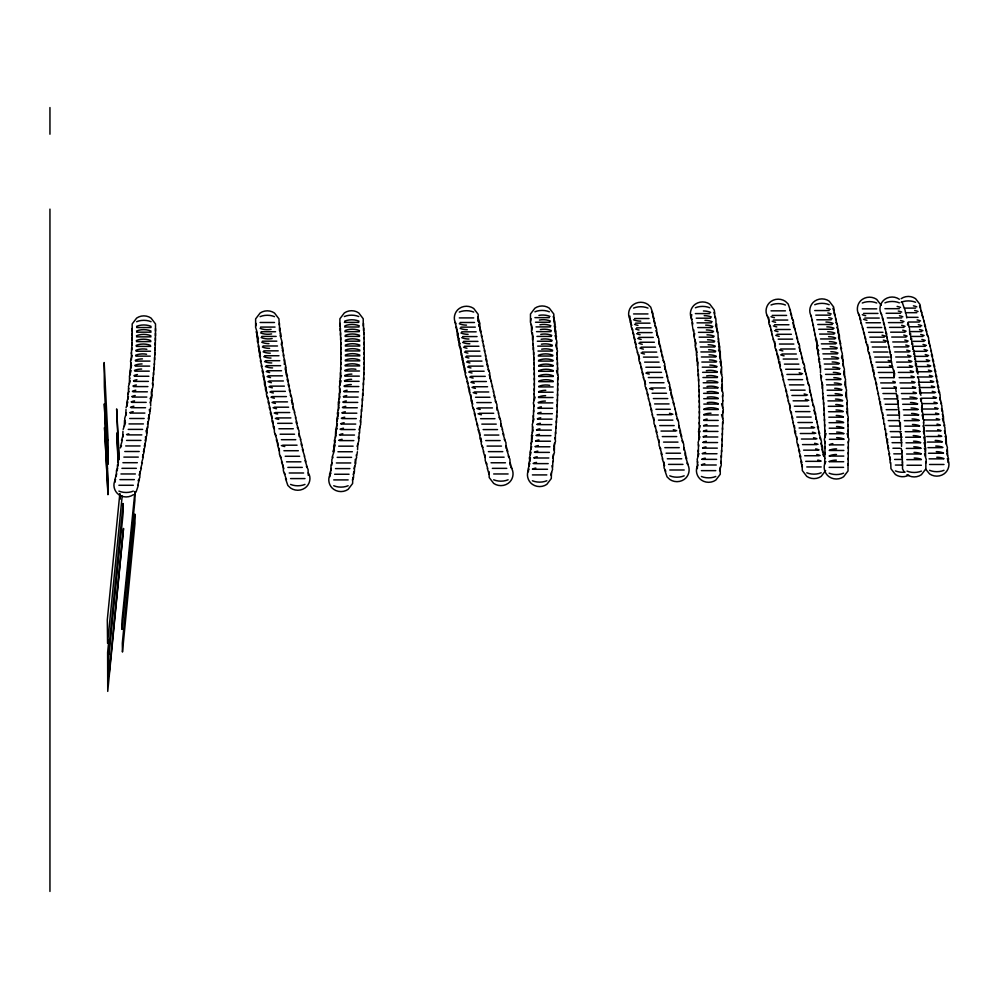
<?xml version="1.0" encoding="UTF-8"?>
<svg xmlns="http://www.w3.org/2000/svg" width="999" height="999" viewBox="0 0 999 999"><rect width="100%" height="100%" fill="white"/><g stroke="black" fill="none" stroke-linecap="round" stroke-linejoin="round"><path stroke-width="1.5" d="M119.78 494.13L107.305 619.83L107.567 643.344L122.178 496.016M132.168 328.559L132.168 335.764M132.105 333.241L132.105 340.459M131.993 337.987L131.993 345.192M131.843 342.782L131.843 350M131.643 347.64L131.443 353.646M131.393 352.547L131.393 359.752M130.782 362.5L130.582 368.506M129.533 377.797L129.333 383.803M128.509 388.199L128.309 394.218M126.074 407.717L127.835 401.935M125.999 409.478L125.799 415.497M124.525 420.329L124.326 426.336M123.152 429.395L125.487 422.54M117.482 464.722L117.283 470.729M120.629 445.954L122.39 440.172M121.491 440.409L123.252 434.627M122.939 431.281L122.74 437.287M155.507 331.144L155.507 323.926L151.061 318.094A12.263 11.663 0 0 0 136.638 318.094L132.18 323.926L132.18 331.144M155.494 335.764L155.494 328.559M155.432 340.459L155.432 333.241M155.332 345.192L155.332 337.987M155.17 350L155.17 342.782M154.97 354.845L154.97 347.64M154.733 359.752L154.733 352.547M154.445 364.71L154.445 357.492M154.108 369.717L154.308 363.698M153.746 374.762L153.746 367.557M153.322 379.857L153.322 372.652M152.872 385.002L152.872 377.797M150.662 405.981L150.662 398.776M150.012 411.326L150.612 407.717M138.374 485.277L136.026 492.132M147.078 433.004L147.278 426.985M139.41 479.62L137.65 485.389M141.421 468.331L139.073 475.187M142.395 462.699L140.622 468.481M256.144 323.464L255.544 327.073L257.305 332.842L256.693 336.413L258.454 342.195M257.73 338.761L257.33 341.171L259.091 346.94M259.141 348.426L258.741 350.836L260.502 356.606M259.902 353.334L259.503 355.744L261.263 361.513M264.298 378.559L264.498 384.578L266.246 387.824M265.284 383.741L265.484 389.747L267.233 392.994M266.308 388.948L266.508 394.955L268.244 398.201M279.171 324.887L278.971 318.881L274.513 313.049A12.263 11.663 0 0 0 260.09 313.049L255.632 318.881L255.632 326.086M279.483 330.681L279.483 323.464M280.232 334.116L280.032 328.109M281.268 344.78L281.868 341.171L280.107 335.402M282.155 348.376L281.955 342.37M271.828 415.509L272.028 421.516L273.189 423.688M273.014 420.916L273.214 426.923L274.375 429.095M284.24 364.298L284.852 360.701L283.079 354.92M274.226 426.348L274.425 432.355L276.161 435.614M285.289 368.107L285.689 365.696L283.928 359.927M286.164 373.151L285.964 367.145M277.972 442.794L277.572 445.192L279.333 450.974M279.258 448.314L279.458 454.32L281.206 457.579M292.158 404.283L291.958 398.276L290.222 395.017M283.204 464.997L283.404 471.004L285.152 474.25M293.269 409.59L293.069 403.584L291.333 400.337M299.188 436.613L298.988 430.606L297.24 427.347M308.279 475.387L308.079 469.38L306.343 466.133M340.184 323.389L340.184 330.594M340.422 328.072L340.422 335.277M340.609 332.804L340.609 340.01M340.759 337.587L340.759 344.792M340.859 342.432L340.859 349.638M340.909 347.327L340.909 354.533M340.909 352.272L340.909 359.478M340.859 357.267L340.859 364.473M340.771 362.312L340.771 369.518M340.634 367.395L340.634 374.613M340.447 372.54L340.247 378.546M339.635 388.186L339.635 395.392M332.105 457.342L334.44 450.487M332.879 451.748L335.227 444.892M363.224 325.986L363.224 318.768L358.766 312.937A12.263 11.663 0 0 0 344.355 312.937L339.897 318.768L339.897 325.986M363.511 330.594L363.511 323.389M363.961 334.078L363.761 328.072M364.148 338.811L363.948 332.804M364.086 344.792L364.086 337.587M364.185 349.638L364.185 342.432M364.235 354.533L364.235 347.327M364.235 359.478L364.235 352.272M364.198 364.473L364.198 357.267M364.111 369.518L364.111 362.312M363.973 374.613L363.973 367.395M363.786 379.745L363.786 372.54M363.561 384.927L363.561 377.709M363.286 390.134L363.286 382.929M362.974 395.392L363.174 389.385M362.612 400.686L362.612 393.481M362.212 406.019L362.212 398.813M361.763 411.388L361.963 405.382M361.276 416.783L361.276 409.578M360.751 422.215L360.951 416.208M359.59 433.166L359.79 427.16M358.953 438.673L359.153 432.667M357.567 449.775L357.767 443.768M356.818 455.357L357.417 451.748M457.08 329.433L457.292 335.439L459.028 338.686M457.967 334.178L458.179 340.184L459.915 343.444M458.891 338.986L459.09 344.992L460.839 348.239M459.852 343.831L459.44 346.241L461.213 352.01M460.826 348.738L461.026 354.745L462.774 358.004M461.85 353.696L462.05 359.702L463.786 362.949M462.887 358.691L463.086 364.697L464.835 367.957M463.961 363.736L464.16 369.742L465.909 373.002M465.059 368.818L465.259 374.837L467.008 378.084M478.171 321.516L478.171 314.31L473.713 308.466A12.263 11.663 0 0 0 459.303 308.466C454.545 311.763 452.672 318.781 456.006 323.688M478.958 326.099L479.557 322.49L477.797 316.72M469.692 389.573L469.28 391.97L471.053 397.752M479.97 329.533L479.77 323.526L478.022 320.279M470.891 394.855L471.091 400.861L472.839 404.108M472.127 400.162L472.327 406.181L474.063 409.428M479.77 432.667L479.97 438.673L481.718 441.92M489.922 378.758L489.722 372.752L487.974 369.493M481.081 438.161L481.281 444.18L483.029 447.427M485.052 454.795L485.252 460.801L486.988 464.06M497.102 410.314L496.903 404.308L495.154 401.061M489.023 471.565L489.223 477.572L493.681 483.404A12.263 11.663 0 0 0 508.104 483.404C513.336 479.845 514.697 472.152 510.814 467.107M500.911 426.536L500.711 420.517L498.976 417.27M506.131 448.501L505.931 442.495L504.195 439.235M531.043 318.631L530.444 322.24L532.205 328.009M531.381 324.5L531.58 330.507M532.067 328.022L531.456 331.631L533.229 337.4M510.114 465.172L509.902 459.165L508.166 455.919M532.504 332.804L532.504 340.01M532.892 337.637L532.892 344.842M533.041 343.718L533.241 349.737M533.541 347.452L533.541 354.67M533.791 352.447L533.791 359.652M534.003 357.48L534.003 364.685M534.153 362.562L534.153 369.767M534.265 367.682L534.265 374.9M534.34 372.852L534.34 380.057M534.353 378.059L534.353 385.277M534.328 383.316L534.328 390.522M534.253 388.599L534.053 394.605M534.128 393.918L533.928 399.925M533.753 404.67L533.753 411.875M533.503 410.089L533.503 417.307M533.204 415.547L533.004 421.553M532.479 426.523L532.28 432.542M553.995 320.03L553.796 314.023L549.338 308.192A12.263 11.663 0 0 0 534.915 308.192L530.469 314.023L530.469 321.228M554.582 324.638L554.982 322.24L553.221 316.458M554.907 330.507L555.506 326.898L553.746 321.129M555.594 334.028L555.993 331.631L554.233 325.849M556.031 338.811L556.443 336.401L554.67 330.632M556.231 344.842L556.83 341.246L555.069 335.464M556.78 348.526L556.58 342.52M556.88 354.67L557.479 351.061L555.719 345.292M557.13 359.652L557.13 352.447M557.33 364.685L557.33 357.48M557.492 369.767L557.492 362.562M557.604 374.9L557.604 367.682M557.667 380.057L558.266 376.461L556.505 370.679M557.692 385.277L557.692 378.059M557.654 390.522L557.654 383.316M557.579 395.804L557.579 388.599M557.467 401.136L557.467 393.918M557.305 406.493L557.305 399.275M557.092 411.875L557.092 404.67M556.83 417.307L557.03 411.288M556.53 422.752L556.53 415.547M556.193 428.234L556.193 421.016M555.806 433.741L555.806 426.523M555.382 439.273L555.382 432.055M554.408 450.399L554.408 443.181M553.271 461.6L553.271 454.395M552.647 467.232L552.847 461.213M629.919 316.109L630.119 322.115L631.855 325.374M638.786 354.695L638.985 360.701L640.734 363.961M644.917 380.332L645.117 386.338L646.852 389.585M656.805 335.002L656.605 328.983L654.869 325.736M659.04 344.655L658.841 338.649L657.092 335.389M653.821 417.732L654.02 423.738L655.756 426.985M664.934 369.63L664.735 363.624L662.986 360.364M658.903 439.697L659.103 445.704L660.851 448.963M669.904 390.384L669.705 384.365L667.956 381.118M671.166 395.654L670.966 389.647L669.23 386.401M663.885 461.975L664.085 467.994L665.821 471.241M691.745 314.598L691.146 318.194L692.906 323.976M693.806 329.945L694.005 335.951M678.833 427.997L678.633 421.99L676.885 418.731M694.68 333.566L694.08 337.163L695.841 342.944M695.104 339.648L695.304 345.654M680.107 433.479L680.506 431.068L678.746 425.299M695.891 343.369L695.292 346.978L697.052 352.747M696.428 348.351L696.428 355.557M696.728 354.57L696.927 360.577L698.089 362.749M697.377 358.441L697.377 365.659M697.789 363.561L697.789 370.766M683.903 450.049L683.703 444.043L681.955 440.796M697.951 369.917L698.151 375.924M698.463 373.913L698.463 381.131M685.152 455.619L685.551 453.209L683.791 447.44M698.726 379.158L698.726 386.376M698.751 385.639L698.95 391.645M699.138 389.747L699.138 396.965M699.263 395.104L699.263 402.31M699.35 400.487L699.35 407.692M699.4 405.894L699.4 413.111M699.387 411.338L699.387 418.556M699.337 416.808L699.337 424.026M699.25 422.315L699.25 429.52M716.071 325.262L715.871 319.255L714.71 317.083M716.832 329.982L716.633 323.963M698.426 444.53L698.426 451.735M698.114 450.137L697.914 456.143M697.364 461.388L697.364 468.593M718.219 339.573L718.019 333.566L716.857 331.393M718.843 344.443L718.643 338.436M719.43 349.375L719.829 346.978L718.069 341.196M719.767 355.557L720.366 351.948L718.606 346.178M720.466 359.378L720.267 353.371L718.518 350.125M720.716 365.659L721.315 362.05L719.555 356.268M721.116 370.766L721.715 367.17L719.954 361.388M721.678 374.725L721.478 368.718M721.79 381.131L722.389 377.522L720.629 371.753M722.065 386.376L722.065 379.158M722.289 391.645L722.289 384.44M722.464 396.965L723.064 393.356L721.303 387.587M722.801 401.111L722.602 395.104M722.689 407.692L722.689 400.487M722.727 413.111L723.326 409.503L721.565 403.733M722.727 418.556L722.727 411.338M722.677 424.026L723.276 420.417L721.515 414.647M722.577 429.52L722.577 422.315M722.439 435.04L722.439 427.834M722.265 440.584L722.265 433.379M722.04 446.153L722.04 438.948M721.765 451.735L721.765 444.53M721.453 457.342L721.453 450.137M721.103 462.962L721.103 455.756M768.706 317.645L768.905 323.664L770.654 326.91M774.774 341.646L774.974 347.652L776.722 350.911M778.508 356.643L778.708 362.649L780.456 365.896M779.769 361.725L779.969 367.732L781.705 370.991M793.631 327.148L793.431 321.141L791.695 317.882M789.685 403.808L789.884 409.815L791.633 413.062M799.749 351.398L799.55 345.392L797.814 342.145M794.442 425.599L794.642 431.605L795.803 433.778M804.757 371.665L804.557 365.646L802.809 362.4M795.604 431.106L795.204 433.516L796.965 439.285M796.74 436.638L796.94 442.644L798.676 445.904M816.695 341.471L816.895 347.477L818.631 350.736M809.739 392.57L809.54 386.563L807.804 383.304M817.694 345.242L817.095 348.838L818.855 354.62M818.456 350.249L817.844 353.858L819.617 359.628M802.122 464.547L802.322 470.554L806.78 476.386A12.263 11.663 0 0 0 821.19 476.386L825.649 470.554M819.655 361.626L819.854 367.632M820.491 365.572L820.491 372.789M814.635 414.023L814.435 408.017L812.686 404.757M821.653 375.999L821.053 379.608L822.814 385.377M815.833 419.455L815.634 413.449L813.885 410.189M821.965 382.467L822.165 388.486M822.639 386.576L822.639 393.781M822.864 393.119L823.064 399.125M823.451 397.29L823.451 404.495M823.8 402.697L823.8 409.902M824.1 408.129L824.1 415.347M837.799 331.668L837.599 325.662L835.863 322.415M824.362 413.598L824.362 420.804M824.575 419.081L824.575 426.298M838.71 336.488L838.511 330.482L836.775 327.222M824.737 424.6L824.737 431.805M821.59 446.99L821.39 440.984L819.642 437.737M824.862 430.132L824.862 437.35M839.585 341.358L839.385 335.352L837.649 332.093M822.689 452.559L822.489 446.553L820.741 443.294M824.974 441.271L824.974 448.476M824.974 446.865L824.974 454.083M824.924 452.485L824.724 458.491M824.824 458.104L824.625 464.11M841.782 357.467L842.382 353.858L840.621 348.089M842.706 361.326L842.507 355.319M843.381 366.433L843.181 360.427L841.445 357.167M843.83 372.789L844.43 369.18L842.669 363.411M844.63 376.773L844.43 370.766M844.979 383.216L845.579 379.608L843.818 373.826M845.703 387.275L845.504 381.268M845.978 393.781L846.578 390.184L844.817 384.403M846.603 397.927L846.403 391.92M846.79 404.495L847.389 400.899L845.629 395.117M847.14 409.902L847.14 402.697M847.639 414.135L847.439 408.129M847.689 420.804L848.288 417.195L846.528 411.426M847.901 426.298L847.901 419.081M848.076 431.805L848.076 424.6M848.201 437.35L848.201 430.132M848.276 442.907L848.875 439.298L847.115 433.529M848.313 448.476L848.313 441.271M848.301 454.083L848.301 446.865M848.251 459.69L848.251 452.485M867.631 344.618L867.831 350.624L869.58 353.871M848.163 465.322L848.163 458.104M872.502 364.885L872.701 370.891L874.45 374.138M873.688 370.055L873.888 376.061L875.636 379.32M880.481 401.86L880.082 404.258L881.842 410.04M881.543 407.267L881.143 409.677L882.904 415.447M891.033 354.583L891.233 360.589M882.579 412.712L882.779 418.718M883.603 418.181L883.803 424.188M884.59 423.676L884.789 429.682M893.693 370.017L893.893 376.024M885.551 429.183L885.751 435.202M894.105 377.634L894.505 375.237M886.687 433.516L886.088 437.125L887.849 442.894M887.599 439.073L887 442.682L888.76 448.451M907.504 325.025L907.904 322.615M888.286 445.854L887.886 448.251L889.647 454.033M897.601 395.292L897.601 402.497M898.238 400.686L898.238 407.904M909.727 334.59L909.527 328.571M889.947 457.043L890.146 463.049M898.625 407.317L898.825 413.324M910.788 339.448L910.589 333.441M890.733 462.662L890.933 468.668L895.391 474.5A12.263 11.663 0 0 0 908.74 475.162M899.387 411.576L899.387 418.781M911.837 344.368L911.625 338.349M900.374 422.552L900.374 429.77M912.836 349.325L912.636 343.319M913.823 354.333L914.222 351.935L912.462 346.154M901.185 433.641L901.185 440.846M901.535 439.21L901.535 446.416M914.772 359.39L914.572 353.384M915.484 365.696L915.484 358.479M902.109 450.399L902.109 457.604M916.57 369.63L916.37 363.624M902.334 456.019L902.334 463.224M902.522 461.65L902.522 468.856L904.257 472.115M919.018 385.302L918.818 379.295L917.656 377.123M919.567 391.808L919.567 384.59M928.783 343.756L928.583 337.737L926.835 334.49M921.14 401.298L921.54 398.901M921.577 407.904L922.177 404.295L920.416 398.526M922.364 412.125L922.164 406.118M922.714 418.781L923.313 415.172L921.553 409.403M923.426 423.064L923.825 420.654L922.065 414.885M923.7 429.77L923.7 422.552M924.337 434.09L924.137 428.084L922.976 425.924M924.525 440.846L925.124 437.237L923.363 431.468M924.874 446.416L925.474 442.807L923.713 437.038M925.186 452.01L925.786 448.401L924.025 442.632M925.648 456.406L925.449 450.399L924.287 448.226M925.673 463.224L926.273 459.627L924.512 453.846M940.284 400.624L940.084 394.605L938.348 391.358M942.02 411.426L941.82 405.419L940.658 403.246M942.844 416.87L942.644 410.864L941.483 408.703M943.63 422.352L943.431 416.346L942.269 414.173M945.104 433.366L944.904 427.36L943.743 425.187M945.591 440.109L946.19 436.513L944.43 430.731M946.428 444.468L946.228 438.461L945.066 436.301M946.84 451.261L947.439 447.652L945.678 441.87M947.614 455.644L947.414 449.637M947.951 462.462L948.551 458.853L946.79 453.084M132.268 355.332L130.507 361.101L131.106 364.71M131.568 365.384L129.808 371.153L130.407 374.762M131.156 370.479L129.395 376.261L129.795 378.658M130.207 380.806L128.446 386.588L128.846 388.986M129.096 391.296L127.934 393.469L127.735 399.475M128.484 396.603L126.723 402.372L127.323 405.981M126.436 412.724L124.675 418.494L125.275 422.102M120.33 447.914L121.491 445.741M151.211 392.357L152.972 386.588L152.372 382.979M150.1 398.663L151.848 395.417L152.048 389.41M150.112 402.847L151.873 397.078L151.274 393.469M117.645 468.194L116.483 470.354L116.284 476.373M116.633 473.838L114.873 479.62L115.272 482.017M115.597 479.508C112.275 484.415 114.148 491.433 118.893 494.717A12.263 11.663 0 0 0 133.317 494.717M148.164 418.856L149.925 413.087L149.326 409.478M147.452 424.263L149.213 418.494L148.614 414.885M146.116 430.781L147.864 427.535L148.064 421.528M145.105 440.659L146.865 434.89L146.266 431.281M144.268 446.178L146.029 440.409L145.429 436.8M143.394 451.723L145.155 445.954L144.755 443.544M142.495 457.292L144.256 451.511L143.856 449.113M141.571 462.874L143.332 457.105L142.932 454.695M138.074 480.819L139.823 477.572L140.022 471.565M341.383 375.537L339.623 381.318L340.222 384.927M341.109 380.756L339.348 386.538L339.947 390.134M340.434 391.308L339.273 393.481L339.073 399.488M340.035 396.64L338.274 402.422L338.873 406.019M339.598 402.01L338.436 404.183L338.236 410.189M339.111 407.405L337.35 413.186L337.949 416.783M338.586 412.837L336.825 418.606L337.225 421.016M338.024 418.294L336.863 420.467L336.663 426.473M337.412 423.788L335.652 429.558L336.251 433.166M337.362 428.209L335.614 431.468L335.414 437.475M336.101 434.84L334.34 440.609L334.74 443.007M335.389 440.397L333.629 446.166L334.228 449.775M333.054 457.192L331.893 459.365L331.693 465.372M332.205 462.824L331.044 464.997L330.844 471.004M331.331 468.469L329.57 474.25L329.97 476.648M331.019 473.051C327.123 478.096 328.496 485.789 333.728 489.348A12.263 11.663 0 0 0 348.151 489.348L352.61 483.516L352.809 477.497M359.028 429.845L360.789 424.076L360.189 420.467M357.118 446.378L358.878 440.609L358.279 437M354.87 463.124L356.643 457.342L356.231 454.945M354.058 468.743L355.819 462.962L355.219 459.365M353.221 474.375L354.383 472.202L354.583 466.196M352.347 480.019L353.509 477.847L353.708 471.84M535.127 397.115L533.366 402.884L533.966 406.493M534.015 418.856L532.255 424.625L532.854 428.234M533.204 429.895L531.443 435.664L532.042 439.273M532.742 435.439L531.58 437.612L531.381 443.618M532.23 441.021L531.068 443.181L530.869 449.188M531.68 446.615L529.92 452.385L530.319 454.782M531.093 452.222L529.333 457.992L529.932 461.6M530.469 457.854L528.708 463.623L529.108 466.021M529.807 463.486L528.046 469.268L528.446 471.665M529.108 469.143C525.786 474.05 527.659 481.068 532.405 484.353A12.263 11.663 0 0 0 546.828 484.353L551.286 478.521L551.485 472.515M553.758 446.99L555.519 441.221L554.92 437.612M552.697 458.154L554.457 452.385L553.858 448.776M550.824 475.037L552.584 469.268L551.985 465.659M700.274 425.661L698.513 431.443L699.113 435.04M700.087 431.206L698.925 433.379L698.726 439.385M699.862 436.775L698.101 442.545L698.701 446.153M698.925 453.583L697.165 459.365L697.764 462.962M698.089 464.872C694.767 469.78 696.628 476.798 701.385 480.082A12.263 11.663 0 0 0 715.808 480.082L720.267 474.25L720.267 467.033M719.542 470.766L721.303 464.997L720.704 461.388M826.098 433.529L824.337 439.298L824.937 442.907M825.848 461.575C822.527 466.483 824.387 473.501 829.145 476.785A12.263 11.663 0 0 0 843.568 476.785L848.026 470.954L848.026 463.748M904.557 308.104L915.559 308.104M884.927 308.679L899.35 308.679M862.287 308.841L876.71 308.841M814.734 310.552L829.158 310.552M771.028 310.839L785.451 310.839M905.818 312.687L916.82 312.687M886.113 313.274L900.536 313.274M863.536 313.424L877.959 313.424M695.366 313.599L709.777 313.599M633.566 313.936L647.989 313.936M815.783 315.147L830.206 315.147M772.19 315.422L786.613 315.422M907.067 317.332L918.069 317.332M534.915 317.632L549.338 317.632M459.303 317.907L473.713 317.907M864.797 318.057L879.22 318.057M887.287 317.919L901.71 317.919M696.203 318.194L710.614 318.194M634.565 318.519L648.988 318.519M816.795 319.792L831.218 319.792M773.363 320.055L787.786 320.055M908.316 322.028L919.317 322.028M535.501 322.24L549.925 322.24M344.355 322.377L358.766 322.377M260.09 322.49L274.513 322.49M460.077 322.49L474.5 322.49M888.436 322.615L902.846 322.615M696.99 322.852L711.413 322.852M866.046 322.752L880.469 322.752M635.601 323.152L650.024 323.152M817.781 324.5L832.204 324.5M774.562 324.75L788.973 324.75M909.54 326.773L920.541 326.773M344.643 326.998L359.053 326.998M536.026 326.898L550.449 326.898M260.602 327.073L275.025 327.073M460.889 327.135L475.312 327.135M889.547 327.372L903.97 327.372M136.638 327.535L151.061 327.535M697.752 327.572L712.175 327.572M867.307 327.51L881.73 327.51M636.65 327.847L651.073 327.847M818.73 329.27L833.141 329.27M775.761 329.495L790.184 329.495M910.751 331.581L921.752 331.581M261.151 331.718L275.574 331.718M344.88 331.668L359.303 331.668M536.513 331.631L550.936 331.631M461.738 331.83L476.161 331.83M136.613 332.168L151.036 332.168M890.646 332.18L905.069 332.18M698.463 332.342L712.886 332.342M868.556 332.305L882.979 332.305M637.737 332.592L652.147 332.592M819.63 334.078L834.053 334.078M776.972 334.29L791.395 334.29M345.067 336.401L359.49 336.401M261.75 336.413L276.174 336.413M462.624 336.576L477.047 336.576M536.962 336.401L551.386 336.401M911.95 336.438L922.951 336.438M136.551 336.85L150.974 336.85M699.138 337.163L713.561 337.163M869.804 337.163L884.227 337.163M891.707 337.05L906.13 337.05M638.836 337.4L653.259 337.4M820.504 338.948L834.927 338.948M778.196 339.148L792.619 339.148M262.387 341.171L276.81 341.171M345.217 341.196L359.64 341.196M463.548 341.383L477.972 341.383M537.35 341.246L551.773 341.246M913.123 341.346L924.125 341.346M136.451 341.596L150.874 341.596M892.756 341.958L907.179 341.958M699.762 342.045L714.185 342.045M871.053 342.07L885.476 342.07M639.959 342.245L654.382 342.245M821.353 343.868L835.763 343.868M779.432 344.043L793.855 344.043M263.074 345.979L277.497 345.979M345.304 346.041L359.727 346.041M537.699 346.129L552.122 346.129M136.289 346.391L150.712 346.391M464.498 346.241L478.921 346.241M914.285 346.303L925.286 346.303M700.349 346.978L714.772 346.978M872.289 347.015L886.712 347.015M893.768 346.915L908.191 346.915M641.096 347.153L655.519 347.153M822.152 348.838L836.563 348.838M780.669 349.001L795.092 349.001M263.798 350.836L278.221 350.836M345.354 350.936L359.777 350.936M465.484 351.149L479.907 351.149M537.999 351.061L552.422 351.061M136.101 351.236L150.512 351.236M913.148 351.311L926.435 351.311M700.886 351.948L715.309 351.948M894.742 351.935L909.165 351.935M642.27 352.098L656.693 352.098M873.526 352.023L887.949 352.023M822.901 353.858L837.324 353.858M781.917 353.996L796.34 353.996M264.56 355.744L278.983 355.744M345.367 355.881L359.777 355.881M135.852 356.144L150.275 356.144M466.508 356.094L480.919 356.094M538.249 356.044L552.672 356.044M914.272 356.356L927.547 356.356M701.385 356.98L715.808 356.98M895.691 356.993L910.114 356.993M643.443 357.105L657.866 357.105M874.749 357.068L889.172 357.068M783.166 359.041L797.589 359.041M823.626 358.928L838.049 358.928M265.372 360.701L279.795 360.701M345.317 360.876L359.74 360.876M135.564 361.101L149.987 361.101M467.544 361.101L481.968 361.101M538.461 361.089L552.884 361.089M915.371 361.451L928.645 361.451M644.642 362.137L659.065 362.137M701.835 362.05L716.258 362.05M875.961 362.15L890.384 362.15M896.615 362.088L911.038 362.088M824.312 364.036L838.735 364.036M784.427 364.123L798.838 364.123M266.209 365.696L280.632 365.696M345.229 365.921L359.652 365.921M135.24 366.109L149.663 366.109M468.618 366.133L483.041 366.133M538.611 366.158L553.034 366.158M916.445 366.583L929.719 366.583M702.247 367.17L716.658 367.17M645.854 367.232L660.277 367.232M877.159 367.282L891.583 367.282M897.502 367.232L911.912 367.232M785.676 369.255L800.099 369.255M824.949 369.18L839.372 369.18M267.095 370.741L281.506 370.741M134.865 371.153L149.288 371.153M345.092 371.004L359.515 371.004M469.717 371.228L484.14 371.228M538.723 371.291L553.146 371.291M917.494 371.765L930.781 371.765M647.077 372.352L661.5 372.352M702.597 372.327L717.02 372.327M878.346 372.465L892.769 372.465M898.351 372.415L912.774 372.415M786.925 374.425L801.348 374.425M825.549 374.375L839.972 374.375M268.007 375.836L282.43 375.836M344.905 376.136L359.328 376.136M134.453 376.261L148.876 376.261M470.841 376.361L485.264 376.361M538.786 376.461L553.209 376.461M917.382 376.985L931.805 376.985M648.326 377.522L662.737 377.522M702.921 377.522L717.344 377.522M879.52 377.672L893.943 377.672M899.162 377.634L913.586 377.634M788.174 379.632L802.597 379.632M826.111 379.608L840.534 379.608M268.956 380.969L283.379 380.969M344.68 381.318L359.103 381.318M133.991 381.393L148.414 381.393M471.99 381.518L486.401 381.518M538.811 381.668L553.234 381.668M918.381 382.242L932.804 382.242M649.575 382.729L663.985 382.729M703.184 382.767L717.607 382.767M880.681 382.917L895.104 382.917M899.949 382.904L914.36 382.904M789.422 384.877L803.845 384.877M826.623 384.877L841.046 384.877M269.942 386.138L284.365 386.138M344.405 386.538L358.828 386.538M133.504 386.588L147.914 386.588M473.151 386.738L487.574 386.738M538.786 386.913L553.196 386.913M919.355 387.537L933.778 387.537M650.824 387.974L665.247 387.974M703.408 388.037L717.831 388.037M881.83 388.211L896.253 388.211M900.686 388.199L915.109 388.199M790.671 390.159L805.082 390.159M827.097 390.184L841.52 390.184M270.954 391.346L285.377 391.346M132.967 391.808L147.39 391.808M344.093 391.795L358.516 391.795M474.338 391.97L488.761 391.97M538.711 392.207L553.134 392.207M920.291 392.857L934.714 392.857M652.085 393.256L666.508 393.256M703.583 393.356L718.006 393.356M882.954 393.531L896.228 393.531L896.94 397.14M901.398 393.531L915.821 393.531M791.895 395.479L806.318 395.479M827.522 395.517L841.945 395.517M272.003 396.591L286.426 396.591M132.392 397.078L146.816 397.078M343.731 397.09L358.154 397.09M475.549 397.252L489.972 397.252M538.586 397.527L553.009 397.527M921.215 398.214L935.638 398.214M653.358 398.576L667.782 398.576M703.721 398.701L718.144 398.701M884.053 398.876L897.339 398.876M902.06 398.901L916.483 398.901M793.131 400.824L807.554 400.824M827.909 400.899L842.332 400.899M273.089 401.873L287.512 401.873M131.781 402.372L146.204 402.372M343.331 402.422L357.754 402.422M476.773 402.572L491.196 402.572M538.424 402.884L552.847 402.884M922.089 403.608L936.513 403.608M654.632 403.921L669.055 403.921M703.808 404.083L718.231 404.083M885.139 404.258L898.426 404.258M902.696 404.295L917.119 404.295M794.342 406.206L808.765 406.206M828.258 406.306L842.681 406.306M274.188 407.192L288.611 407.192M131.131 407.717L145.554 407.717M342.894 407.779L357.305 407.779M478.022 407.917L492.445 407.917M538.211 408.279L552.634 408.279M922.951 409.028L937.374 409.028M655.918 409.29L670.341 409.29M703.845 409.503L718.269 409.503M886.2 409.677L897.202 409.677M903.283 409.727L917.706 409.727M795.554 411.613L809.977 411.613M828.558 411.738L842.981 411.738M275.324 412.537L289.747 412.537M130.457 413.087L144.88 413.087M342.407 413.186L356.83 413.186M479.283 413.286L493.706 413.286M537.962 413.698L552.372 413.698M923.763 414.473L938.186 414.473M657.192 414.697L671.615 414.697M703.845 414.947L718.269 414.947M887.237 415.122L898.238 415.122M903.845 415.172L918.256 415.172M796.752 417.058L811.176 417.058M828.808 417.195L843.231 417.195M276.486 417.919L290.909 417.919M129.733 418.494L144.156 418.494M341.883 418.606L356.306 418.606M480.556 418.693L494.967 418.693M537.662 419.143L552.072 419.143M924.55 419.942L938.973 419.942M658.478 420.129L672.889 420.129M703.796 420.417L718.219 420.417M888.261 420.579L899.262 420.579M904.357 420.654L918.78 420.654M797.939 422.515L812.362 422.515M829.02 422.689L843.443 422.689M277.672 423.326L292.095 423.326M128.983 423.926L143.406 423.926M341.321 424.076L355.731 424.076M481.83 424.125L496.253 424.125M537.312 424.625L551.735 424.625M925.311 425.449L939.734 425.449M659.752 425.586L674.175 425.586M703.708 425.911L718.131 425.911M889.247 426.073L900.249 426.073M904.819 426.161L919.242 426.161M799.1 427.997L813.523 427.997M829.195 428.196L843.618 428.196M278.883 428.758L293.306 428.758M128.209 429.395L142.632 429.395M340.709 429.558L355.132 429.558M483.129 429.582L497.552 429.582M536.925 430.132L551.348 430.132M661.026 431.068L675.449 431.068M926.023 430.969L940.446 430.969M703.571 431.443L717.981 431.443M890.209 431.593L901.21 431.593M905.256 431.693L919.679 431.693M800.261 433.516L814.672 433.516M829.32 433.741L843.743 433.741M280.107 434.215L294.53 434.215M127.397 434.89L141.821 434.89M340.072 435.064L354.495 435.064M484.428 435.064L498.851 435.064M536.5 435.664L550.924 435.664M926.71 436.513L941.133 436.513M662.3 436.575L676.723 436.575M703.383 436.988L717.806 436.988M891.145 437.125L902.147 437.125M905.643 437.237L920.067 437.237M801.398 439.036L815.808 439.036M829.395 439.298L843.818 439.298M281.356 439.697L295.779 439.697M126.548 440.409L140.971 440.409M339.398 440.609L353.821 440.609M485.739 440.571L500.162 440.571M536.038 441.221L550.461 441.221M663.561 442.107L677.984 442.107M927.359 442.07L941.782 442.07M703.159 442.545L717.582 442.545M892.057 442.682L901.797 442.682M905.993 442.807L920.416 442.807M802.509 444.592L816.932 444.592M829.432 444.88L843.855 444.88M282.63 445.192L297.053 445.192M125.687 445.954L140.097 445.954M338.686 446.166L353.109 446.166M487.062 446.091L501.486 446.091M535.526 446.79L549.949 446.79M664.822 447.652L679.245 447.652M927.971 447.652L942.382 447.652M702.884 448.139L717.307 448.139M892.931 448.251L900.149 448.251M906.305 448.401L920.728 448.401M803.608 450.162L818.031 450.162M829.432 450.474L843.855 450.474M283.916 450.724L298.339 450.724M124.788 451.511L139.211 451.511M488.386 451.635L502.797 451.635M337.937 451.748L352.36 451.748M534.977 452.385L549.4 452.385M666.071 453.209L680.494 453.209M928.533 453.246L942.956 453.246M702.572 453.733L716.995 453.733M893.793 453.846L900.998 453.846M906.568 454.008L920.991 454.008M804.682 455.744L819.105 455.744M285.214 456.268L299.638 456.268M829.382 456.081L843.793 456.081M123.864 457.105L138.287 457.105M489.71 457.192L504.12 457.192M337.163 457.342L351.586 457.342M534.39 457.992L548.813 457.992M667.307 458.791L681.73 458.791M929.07 458.853L943.493 458.853M702.222 459.365L716.645 459.365M894.605 459.44L901.822 459.44M906.792 459.627L921.215 459.627M805.743 461.338L820.167 461.338M286.538 461.825L300.949 461.825M829.282 461.713L843.705 461.713M122.914 462.699L137.338 462.699M491.033 462.774L505.457 462.774M336.351 462.962L350.774 462.962M533.766 463.623L548.189 463.623M668.543 464.385L682.966 464.385M929.569 464.485L943.993 464.485M701.822 464.997L716.246 464.997M895.391 465.059L902.609 465.059M906.98 465.259L921.403 465.259M806.78 466.945L821.19 466.945M287.862 467.395L302.285 467.395M829.145 467.357L843.568 467.357M121.94 468.331L136.364 468.331M492.357 468.356L506.78 468.356M335.502 468.593L349.925 468.593M533.104 469.268L547.527 469.268M669.755 469.992L684.178 469.992M701.385 470.641L715.808 470.641M289.211 472.989L303.621 472.989M120.941 473.963L135.365 473.963M493.681 473.963L508.104 473.963M334.628 474.25L349.051 474.25M532.405 474.912L546.828 474.912M290.559 478.583L304.982 478.583M119.93 479.62L134.353 479.62M333.728 479.907L348.151 479.907M118.893 485.277L133.317 485.277M919.542 305.831L921.877 312.687M920.791 310.464L923.126 317.332M922.027 315.172L924.375 322.028M923.838 321.004L925.598 326.773M924.462 324.725L926.81 331.581M925.661 329.583L928.009 336.438M928.583 340.534L930.344 346.303M929.719 345.529L931.48 351.311M930.843 350.587L932.604 356.356M931.368 354.595L933.703 361.451M902.06 301.823L904.407 308.679M932.442 359.727L934.777 366.583M933.491 364.91L935.838 371.765M934.515 370.13L936.862 376.985M935.514 375.387L937.861 382.242M936.488 380.669L938.835 387.537M937.437 386.001L939.772 392.857M939.809 397.827L941.57 403.608M942.444 418.581L944.792 425.449M881.168 305.244L876.71 299.4A12.263 11.663 0 0 0 862.287 299.4C857.067 302.959 855.693 310.664 859.577 315.696M916.295 370.779L918.044 374.038M881.63 314.46C878.296 309.553 880.169 302.535 884.927 299.25A12.263 11.663 0 0 1 899.35 299.25M883.403 320.13L881.056 313.274M884.565 324.775L882.229 317.919M885.713 329.47L883.378 322.615M919.779 393.119L920.941 395.292M886.837 334.228L884.49 327.372M887.349 337.962L885.589 332.18M888.423 342.819L886.662 337.05M889.46 347.727L887.699 341.958M890.471 352.697L888.71 346.915M947.289 458.703C950.611 463.611 948.75 470.629 943.993 473.913A12.263 11.663 0 0 1 929.569 473.913L925.698 469.168M891.445 357.704L889.684 351.935M894.779 374.088L892.444 367.232M860.826 320.279L858.491 313.424M861.5 323.838L859.739 318.057M863.336 329.608L860.988 322.752M864.585 334.365L862.249 327.51M865.846 339.161L863.498 332.305M866.508 342.932L864.747 337.163M868.343 348.926L865.996 342.07M870.803 358.878L868.468 352.023M871.453 362.837L869.692 357.068M872.664 367.932L870.903 362.15M876.81 384.528L874.462 377.672M877.384 388.698L875.624 382.917M832.916 308.291L835.264 315.147M878.533 393.981L876.772 388.211M833.94 312.937L836.275 319.792M879.657 399.3L877.896 393.531M835.501 318.731L837.262 324.5M880.756 404.657L878.995 398.876M838.486 337.013L840.821 343.868M839.859 343.069L841.62 348.838M890.496 459.615L888.735 453.846M811.45 316.333C808.116 311.426 809.989 304.395 814.734 301.111A12.263 11.663 0 0 1 829.158 301.111L833.616 306.943L834.215 310.552M812.487 320.916L810.726 315.147M813.498 325.574L811.737 319.792M814.485 330.282L812.724 324.5M815.434 335.04L813.673 329.27M816.92 340.946L814.585 334.078M817.794 345.816L815.459 338.948M789.909 309.64L791.67 315.422M790.496 313.199L792.844 320.055M792.894 322.64L795.241 329.495M794.105 327.435L796.453 334.29M795.916 333.379L797.677 339.148M796.565 337.187L798.913 344.043M799.05 347.14L801.398 353.996M800.886 353.271L802.647 359.041M801.56 357.267L803.895 364.123M804.058 367.57L806.405 374.425M805.893 373.863L807.654 379.632M806.555 378.022L808.903 384.877M809.615 389.71L811.375 395.479M810.838 395.055L812.612 400.824M767.731 316.608C764.397 311.7 766.27 304.683 771.028 301.398A12.263 11.663 0 0 1 785.451 301.398L788.161 303.983L790.509 310.839M811.488 399.35L813.823 406.206M769.467 322.277L767.132 315.422M771.84 331.606L769.505 324.75M772.464 335.264L770.704 329.495M815.646 416.745L817.407 422.515M773.676 340.072L771.915 334.29M816.82 422.227L818.581 427.997M775.486 346.004L773.139 339.148M817.394 426.648L819.729 433.516M777.959 355.856L775.624 349.001M818.531 432.18L820.866 439.036M778.621 359.777L776.86 353.996M782.966 376.111L780.619 369.255M821.815 448.876L824.163 455.744M783.628 380.207L781.867 374.425M822.876 454.483L824.038 456.643M784.877 385.414L783.116 379.632M786.712 391.745L784.365 384.877M787.949 397.028L785.614 390.159M788.611 401.248L786.837 395.479M790.409 407.692L788.074 400.824M792.844 418.469L790.496 411.613M793.456 422.827L791.695 417.058M794.642 428.284L792.881 422.515M799.799 451.448L797.452 444.592M800.898 457.018L798.551 450.162M801.972 462.599L799.625 455.744M802.447 467.107L800.686 461.338M713.91 312.425L715.671 318.194M715.596 325.487L717.944 332.342M692.07 319.368C688.736 314.473 690.609 307.442 695.366 304.158A12.263 11.663 0 0 1 709.777 304.158L714.235 309.99L714.834 313.599M651.71 311.651L654.045 318.519M652.734 316.296L655.082 323.152M653.783 320.991L656.131 327.847M655.968 330.532L658.316 337.4M658.816 341.383L660.576 347.153M659.977 346.328L661.738 352.098M660.576 350.237L662.924 357.105M661.775 355.282L664.123 362.137M664.223 365.497L666.558 372.352M666.033 371.753L667.794 377.522M666.708 375.874L669.043 382.729M671.078 392.794L672.839 398.576M671.765 397.053L674.113 403.921M673.051 402.435L675.386 409.29M632.879 330.007L631.143 326.76L630.943 320.754C626.885 315.796 628.371 308.029 633.566 304.495A12.263 11.663 0 0 1 647.989 304.495L650.699 307.08L653.046 313.936M674.912 408.928L676.673 414.697M633.94 334.702L631.593 327.847M675.611 413.274L677.946 420.129M635.014 339.448L632.679 332.592M636.113 344.255L633.778 337.4M636.663 348.027L634.902 342.245M680.019 430.806L681.78 436.575M637.812 352.922L636.051 347.153M680.694 435.252L683.041 442.107M639.547 358.953L637.212 352.098M641.932 369.006L639.585 362.137M643.144 374.088L640.796 367.232M685.027 453.022L686.788 458.791M643.793 378.134L642.02 372.352M685.676 457.53L688.024 464.385M645.604 384.378L643.269 377.522M686.887 463.136C690.784 468.181 689.41 475.874 684.178 479.433A12.263 11.663 0 0 1 669.755 479.433L667.045 476.848L664.697 469.992M648.114 394.83L645.766 387.974M648.801 399.026L647.04 393.256M650.649 405.432L648.301 398.576M651.922 410.776L649.575 403.921M652.622 415.072L650.861 409.29M653.895 420.467L652.135 414.697M657.042 432.442L654.695 425.586M657.729 436.85L655.968 431.068M659.003 442.357L657.242 436.575M662.112 454.508L659.765 447.652M662.774 458.991L661.013 453.209M664.597 465.646L662.25 458.791M478.883 324.975L481.218 331.83M479.77 329.72L482.105 336.576M481.268 335.614L483.029 341.383M482.217 340.472L483.978 346.241M483.204 345.367L484.965 351.149M484.215 350.324L485.976 356.094M485.264 355.319L487.025 361.101M485.751 359.278L488.099 366.133M486.85 364.373L489.198 371.228M489.123 374.662L491.458 381.518M490.871 380.956L492.632 386.738M492.057 386.201L493.818 391.97M493.269 391.483L495.029 397.252M493.918 395.716L496.253 402.572M456.78 328.271L455.02 322.49M458.179 333.991L455.831 327.135M496.99 407.517L498.763 413.286M498.264 412.924L500.024 418.693M500.849 423.813L502.609 429.582M502.147 429.295L503.908 435.064M502.872 433.716L505.219 440.571M506.093 445.866L507.854 451.635M506.843 450.337L509.178 457.192M468.119 383.216L465.784 376.361M510.077 462.587L511.838 468.356M469.268 388.386L466.933 381.518M469.855 392.507L468.094 386.738M475.312 414.772L472.964 407.917M475.986 419.068L474.225 413.286M477.834 425.549L475.499 418.693M479.12 430.981L476.773 424.125M479.832 435.364L478.071 429.582M483.766 451.873L482.005 446.091M485.089 457.405L483.329 451.635M487.737 468.543L485.976 462.774M489.06 474.138L487.3 468.356M282.28 349.975L284.041 355.744M285.14 368.981L287.487 375.836M286.089 374.113L288.436 380.969M287.075 379.283L289.423 386.138M288.099 384.49L290.434 391.346M289.148 389.735L291.483 396.591M258.441 338.574L256.094 331.718M293.044 406.768L294.805 412.537M294.205 412.137L295.966 417.919M295.392 417.545L297.153 423.326M260.364 352.834L258.017 345.979M296.016 421.89L298.364 428.758M299.076 433.916L300.836 439.697M262.075 366.471L260.314 360.701M300.349 439.423L302.11 445.192M263.499 372.552L261.151 365.696M301.049 443.868L303.396 450.724M264.373 377.61L262.038 370.741M302.347 449.4L304.695 456.268M265.297 382.692L262.949 375.836M304.245 456.043L306.006 461.825M304.995 460.539L307.342 467.395M308.266 472.814C311.601 477.722 309.727 484.74 304.982 488.024A12.263 11.663 0 0 1 290.559 488.024L287.837 485.439L285.502 478.583M269.293 403.446L266.945 396.591M270.367 408.728L268.032 401.873M271.478 414.048L269.131 407.192M272.028 418.306L270.267 412.537M277.397 441.071L275.05 434.215M278.059 445.467L276.298 439.697M282.505 463.124L280.157 456.268M283.816 468.681L281.481 461.825M286.488 479.845L284.153 472.989M920.616 308.104L920.017 304.495L915.559 298.664A12.263 11.663 0 0 0 901.148 298.664M917.219 368.806L917.831 372.415M920.266 389.922L920.878 393.531M908.428 323.763L909.028 327.372M906.168 314.31L906.767 317.919M904.994 309.665L905.594 313.274M925.848 461.65L925.848 468.856L921.403 474.7A12.263 11.663 0 0 1 906.98 474.687M891.558 362.088L892.157 365.696M895.628 388.199L896.228 391.808M899.3 420.654L899.899 424.263M900.199 431.693L900.798 435.302M901.248 448.401L901.847 452.01M818.568 358.928L819.168 362.525M820.491 374.375L821.091 377.984M691.932 322.852L692.544 326.461M692.694 327.572L693.294 331.181M280.632 332.804L281.231 336.413M282.68 347.227L283.279 350.836M119.281 459.153L116.646 408.916L118.831 459.965M118.369 462.974L116.758 432.992L118.244 465.796M120.042 494.305L120.242 499.175M119.743 493.793L119.967 497.802M49.95 107.555L49.95 134.216M49.95 209.116L49.95 891.445M133.317 491.108A12.263 7.205 0 0 1 118.893 491.108M348.151 485.739A12.263 7.205 0 0 1 333.728 485.739M546.828 480.756A12.263 7.205 0 0 1 532.405 480.756M532.405 469.08A12.263 7.205 0 0 1 535.826 468.056M715.808 476.473A12.263 7.205 0 0 1 701.385 476.473M701.385 464.81A12.263 7.205 0 0 1 704.807 463.786M843.568 473.189A12.263 7.205 0 0 1 829.145 473.189M829.145 461.513A12.263 7.205 0 0 1 836.35 460.139M921.403 471.091A12.263 7.205 0 0 1 906.98 471.091M914.185 458.042A12.263 7.205 0 0 1 921.403 459.415M943.993 470.317A12.263 7.205 0 0 1 929.569 470.317M936.787 457.267A12.263 7.205 0 0 1 943.993 458.641M905.156 472.115A12.263 7.205 0 0 1 895.391 470.891M821.19 472.777A12.263 7.205 0 0 1 806.78 472.777M817.781 460.089A12.263 7.205 0 0 1 821.19 461.113M684.178 475.824A12.263 7.205 0 0 1 669.755 475.824M508.104 479.795A12.263 7.205 0 0 1 493.681 479.795M304.982 484.415A12.263 7.205 0 0 1 290.559 484.415M533.104 463.436A12.263 7.205 0 0 1 536.525 462.412M701.822 459.165A12.263 7.205 0 0 1 705.244 458.141M829.282 455.881A12.263 7.205 0 0 1 836.488 454.495M914.01 452.41A12.263 7.205 0 0 1 921.215 453.796M936.288 451.648A12.263 7.205 0 0 1 943.493 453.022M816.745 454.483A12.263 7.205 0 0 1 820.167 455.507M533.766 457.792A12.263 7.205 0 0 1 537.187 456.768M702.222 453.521A12.263 7.205 0 0 1 705.644 452.497M829.382 450.249A12.263 7.205 0 0 1 836.588 448.876M913.785 446.79A12.263 7.205 0 0 1 920.991 448.176M935.751 446.041A12.263 7.205 0 0 1 942.956 447.415M815.684 448.876A12.263 7.205 0 0 1 819.105 449.912M534.39 452.16A12.263 7.205 0 0 1 537.812 451.136M702.572 447.902A12.263 7.205 0 0 1 705.993 446.878M829.432 444.642A12.263 7.205 0 0 1 832.854 443.618M913.511 441.183A12.263 7.205 0 0 1 920.728 442.569M935.176 440.434A12.263 7.205 0 0 1 942.382 441.82M814.61 443.294A12.263 7.205 0 0 1 818.031 444.318M534.977 446.553A12.263 7.205 0 0 1 538.399 445.529M702.884 442.307A12.263 7.205 0 0 1 706.305 441.283M836.65 437.662A12.263 7.205 0 0 1 843.855 439.048M913.211 435.601A12.263 7.205 0 0 1 920.416 436.975M938.361 435.214A12.263 7.205 0 0 1 941.782 436.238M813.511 437.737A12.263 7.205 0 0 1 816.932 438.761M535.526 440.959A12.263 7.205 0 0 1 538.948 439.935M703.159 436.713A12.263 7.205 0 0 1 706.58 435.689M836.613 432.092A12.263 7.205 0 0 1 843.818 433.466M912.861 430.032A12.263 7.205 0 0 1 920.067 431.406M937.711 429.645A12.263 7.205 0 0 1 941.133 430.669M812.399 432.18A12.263 7.205 0 0 1 815.808 433.204M338.686 440.334A12.263 7.205 0 0 1 342.108 439.31M536.038 435.377A12.263 7.205 0 0 1 539.46 434.353M703.383 431.143A12.263 7.205 0 0 1 706.805 430.119M836.525 426.523A12.263 7.205 0 0 1 843.743 427.909M912.462 424.488A12.263 7.205 0 0 1 919.679 425.861M937.025 424.113A12.263 7.205 0 0 1 940.446 425.137M811.263 426.648A12.263 7.205 0 0 1 814.672 427.672M673.301 429.72A12.263 7.205 0 0 1 676.723 430.744M339.398 434.777A12.263 7.205 0 0 1 342.819 433.753M536.5 429.832A12.263 7.205 0 0 1 539.922 428.808M703.571 425.599A12.263 7.205 0 0 1 706.98 424.575M836.4 420.991A12.263 7.205 0 0 1 843.618 422.365M912.037 418.956A12.263 7.205 0 0 1 919.242 420.329M936.313 418.581A12.263 7.205 0 0 1 939.734 419.605M284.777 446.553A12.263 7.205 0 0 1 281.356 445.529M126.548 434.577A12.263 7.205 0 0 1 128.771 433.816M340.072 429.233A12.263 7.205 0 0 1 343.494 428.209M536.925 424.3A12.263 7.205 0 0 1 540.347 423.276M703.708 420.079A12.263 7.205 0 0 1 707.13 419.056M836.238 415.472A12.263 7.205 0 0 1 843.443 416.858M911.563 413.449A12.263 7.205 0 0 1 918.78 414.822M935.551 413.087A12.263 7.205 0 0 1 938.973 414.11M340.709 423.726A12.263 7.205 0 0 1 344.131 422.702M537.312 418.793A12.263 7.205 0 0 1 540.734 417.769M703.796 414.585A12.263 7.205 0 0 1 711.013 413.211M836.026 409.99A12.263 7.205 0 0 1 843.231 411.363M911.051 407.967A12.263 7.205 0 0 1 918.256 409.34M934.764 407.617A12.263 7.205 0 0 1 938.186 408.641M669.48 413.274A12.263 7.205 0 0 1 672.889 414.298M341.321 418.231A12.263 7.205 0 0 1 344.73 417.207M537.662 413.311A12.263 7.205 0 0 1 541.071 412.287M703.845 409.115A12.263 7.205 0 0 1 718.269 409.115M835.763 404.52A12.263 7.205 0 0 1 842.981 405.906M910.501 402.51A12.263 7.205 0 0 1 917.706 403.883M933.953 402.172A12.263 7.205 0 0 1 937.374 403.196M341.883 412.774A12.263 7.205 0 0 1 345.304 411.75M537.962 407.867A12.263 7.205 0 0 1 541.371 406.843M707.267 402.647A12.263 7.205 0 0 1 718.269 403.671M835.464 399.088A12.263 7.205 0 0 1 842.681 400.462M909.902 397.09A12.263 7.205 0 0 1 917.119 398.464M933.091 396.753A12.263 7.205 0 0 1 936.513 397.777M805.344 399.35A12.263 7.205 0 0 1 808.765 400.374M129.733 412.662A12.263 7.205 0 0 1 133.154 411.638M342.407 407.342A12.263 7.205 0 0 1 345.829 406.318M538.211 402.435A12.263 7.205 0 0 1 545.417 401.061M707.23 397.227A12.263 7.205 0 0 1 718.231 398.251M835.127 393.681A12.263 7.205 0 0 1 842.332 395.067M913.061 392.045A12.263 7.205 0 0 1 916.483 393.069M932.217 391.358A12.263 7.205 0 0 1 935.638 392.382M804.133 393.968A12.263 7.205 0 0 1 807.554 394.992M481.443 414.772A12.263 7.205 0 0 1 478.022 413.748M278.746 419.393A12.263 7.205 0 0 1 275.324 418.369M130.457 407.255A12.263 7.205 0 0 1 133.878 406.231M342.894 401.948A12.263 7.205 0 0 1 346.303 400.924M538.424 397.053A12.263 7.205 0 0 1 545.629 395.666M707.142 391.845A12.263 7.205 0 0 1 718.144 392.869M834.739 388.311A12.263 7.205 0 0 1 841.945 389.685M912.399 386.675A12.263 7.205 0 0 1 915.821 387.699M931.305 386.001A12.263 7.205 0 0 1 934.714 387.025M893.955 386.663A12.263 7.205 0 0 1 896.303 387.287M480.194 409.428A12.263 7.205 0 0 1 476.773 408.404M277.61 414.048A12.263 7.205 0 0 1 274.188 413.024M131.131 401.885A12.263 7.205 0 0 1 134.553 400.861M343.331 396.578A12.263 7.205 0 0 1 346.753 395.554M538.586 391.695A12.263 7.205 0 0 1 545.791 390.309M707.005 386.501A12.263 7.205 0 0 1 718.006 387.525M834.302 382.967A12.263 7.205 0 0 1 841.52 384.353M911.687 381.343A12.263 7.205 0 0 1 915.109 382.367M930.356 380.669A12.263 7.205 0 0 1 933.778 381.693M892.831 381.343A12.263 7.205 0 0 1 895.179 381.968M276.511 408.728A12.263 7.205 0 0 1 273.089 407.704M131.781 396.541A12.263 7.205 0 0 1 135.202 395.517M343.731 391.258A12.263 7.205 0 0 1 347.153 390.234M538.711 386.363A12.263 7.205 0 0 1 549.712 385.339M706.83 381.181A12.263 7.205 0 0 1 717.831 382.205M833.828 377.659A12.263 7.205 0 0 1 841.046 379.046M910.951 376.049A12.263 7.205 0 0 1 914.36 377.073M929.382 375.387A12.263 7.205 0 0 1 932.804 376.411M275.424 403.459A12.263 7.205 0 0 1 272.003 402.422M132.392 391.246A12.263 7.205 0 0 1 135.814 390.222M344.093 385.964A12.263 7.205 0 0 1 351.298 384.578M538.786 381.081A12.263 7.205 0 0 1 553.196 381.081M706.605 375.911A12.263 7.205 0 0 1 717.607 376.935M833.316 372.39A12.263 7.205 0 0 1 840.534 373.776M910.164 370.779A12.263 7.205 0 0 1 913.586 371.803M928.383 370.13A12.263 7.205 0 0 1 931.805 371.153M799.175 372.777A12.263 7.205 0 0 1 802.597 373.801M652.984 389.585A12.263 7.205 0 0 1 649.575 388.561M476.573 393.594A12.263 7.205 0 0 1 473.151 392.57M274.375 398.201A12.263 7.205 0 0 1 270.954 397.177M132.967 385.976A12.263 7.205 0 0 1 136.388 384.952M344.405 380.694A12.263 7.205 0 0 1 351.623 379.32M538.811 375.836A12.263 7.205 0 0 1 553.234 375.836M706.343 370.666A12.263 7.205 0 0 1 717.344 371.69M832.754 367.157A12.263 7.205 0 0 1 839.972 368.544M909.352 365.559A12.263 7.205 0 0 1 912.774 366.583M927.359 364.91A12.263 7.205 0 0 1 930.781 365.934M889.347 365.597A12.263 7.205 0 0 1 892.769 366.621M475.399 388.386A12.263 7.205 0 0 1 471.99 387.362M273.364 392.994A12.263 7.205 0 0 1 269.942 391.97M133.504 380.744A12.263 7.205 0 0 1 136.913 379.72M344.68 375.487A12.263 7.205 0 0 1 351.885 374.101M538.786 370.629A12.263 7.205 0 0 1 553.209 370.629M709.814 365.11A12.263 7.205 0 0 1 717.02 366.496M832.155 361.975A12.263 7.205 0 0 1 839.372 363.349M908.503 360.377A12.263 7.205 0 0 1 911.912 361.401M926.31 359.727A12.263 7.205 0 0 1 929.719 360.751M888.161 360.427A12.263 7.205 0 0 1 891.583 361.451M474.263 383.216A12.263 7.205 0 0 1 470.841 382.192M272.377 387.824A12.263 7.205 0 0 1 268.956 386.8M133.991 375.562A12.263 7.205 0 0 1 137.412 374.538M344.905 370.304A12.263 7.205 0 0 1 355.906 369.28M538.723 365.459A12.263 7.205 0 0 1 553.146 365.459M709.452 359.952A12.263 7.205 0 0 1 716.658 361.326M831.518 356.818A12.263 7.205 0 0 1 838.735 358.191M907.616 355.232A12.263 7.205 0 0 1 911.038 356.256M925.224 354.595A12.263 7.205 0 0 1 928.645 355.619M649.275 374.088A12.263 7.205 0 0 1 645.854 373.064M473.139 378.084A12.263 7.205 0 0 1 469.717 377.06M271.428 382.692A12.263 7.205 0 0 1 268.007 381.668M134.453 370.417A12.263 7.205 0 0 1 141.658 369.043M345.092 365.172A12.263 7.205 0 0 1 359.515 365.172M538.611 360.327A12.263 7.205 0 0 1 553.034 360.327M709.04 354.832A12.263 7.205 0 0 1 716.258 356.218M830.843 351.71A12.263 7.205 0 0 1 838.049 353.084M906.692 350.125A12.263 7.205 0 0 1 910.114 351.149M924.125 349.5A12.263 7.205 0 0 1 927.547 350.524M472.04 373.002A12.263 7.205 0 0 1 468.618 371.978M270.504 377.61A12.263 7.205 0 0 1 267.095 376.586M134.865 365.322A12.263 7.205 0 0 1 142.07 363.948M345.229 360.077A12.263 7.205 0 0 1 359.652 360.077M538.461 355.244A12.263 7.205 0 0 1 552.884 355.244M708.591 349.762A12.263 7.205 0 0 1 715.808 351.149M830.119 346.653A12.263 7.205 0 0 1 837.324 348.027M905.743 345.067A12.263 7.205 0 0 1 909.165 346.091M923.014 344.455A12.263 7.205 0 0 1 926.435 345.479M470.966 367.957A12.263 7.205 0 0 1 467.544 366.933M269.63 372.552A12.263 7.205 0 0 1 266.209 371.528M135.24 360.277A12.263 7.205 0 0 1 142.445 358.891M345.317 355.045A12.263 7.205 0 0 1 359.74 355.045M541.67 349.188A12.263 7.205 0 0 1 552.672 350.212M708.104 344.742A12.263 7.205 0 0 1 715.309 346.116M829.357 341.633A12.263 7.205 0 0 1 836.563 343.007M904.769 340.06A12.263 7.205 0 0 1 908.191 341.084M921.865 339.448A12.263 7.205 0 0 1 925.286 340.472M883.291 340.159A12.263 7.205 0 0 1 886.712 341.183M784.09 355.856A12.263 7.205 0 0 1 780.669 354.832M469.917 362.949A12.263 7.205 0 0 1 466.508 361.925M272.577 367.907A12.263 7.205 0 0 1 265.372 366.533M135.564 355.269A12.263 7.205 0 0 1 146.566 354.245M345.367 350.05A12.263 7.205 0 0 1 359.777 350.05M541.421 344.205A12.263 7.205 0 0 1 552.422 345.229M707.554 339.76A12.263 7.205 0 0 1 714.772 341.146M828.558 336.663A12.263 7.205 0 0 1 835.763 338.037M903.758 335.102A12.263 7.205 0 0 1 907.179 336.126M920.703 334.49A12.263 7.205 0 0 1 924.125 335.514M882.055 335.202A12.263 7.205 0 0 1 885.476 336.226M782.854 350.911A12.263 7.205 0 0 1 779.432 349.887M644.517 354.008A12.263 7.205 0 0 1 641.096 352.984M468.906 358.004A12.263 7.205 0 0 1 465.484 356.98M271.778 362.949A12.263 7.205 0 0 1 264.56 361.576M135.852 350.312A12.263 7.205 0 0 1 146.853 349.288M345.354 345.092A12.263 7.205 0 0 1 359.777 345.092M541.121 339.273A12.263 7.205 0 0 1 552.122 340.297M706.98 334.84A12.263 7.205 0 0 1 714.185 336.213M827.721 331.743A12.263 7.205 0 0 1 834.927 333.117M902.709 330.182A12.263 7.205 0 0 1 906.13 331.206M919.53 329.583A12.263 7.205 0 0 1 922.951 330.607M643.381 349.101A12.263 7.205 0 0 1 639.959 348.077M467.919 353.097A12.263 7.205 0 0 1 464.498 352.073M271.004 358.042A12.263 7.205 0 0 1 263.798 356.668M136.101 345.404A12.263 7.205 0 0 1 150.512 345.404M345.304 340.197A12.263 7.205 0 0 1 359.727 340.197M540.771 334.378A12.263 7.205 0 0 1 551.773 335.402M706.343 329.957A12.263 7.205 0 0 1 713.561 331.331M826.847 326.873A12.263 7.205 0 0 1 834.053 328.246M901.647 325.324A12.263 7.205 0 0 1 905.069 326.348M918.331 324.725A12.263 7.205 0 0 1 921.752 325.749M642.257 344.255A12.263 7.205 0 0 1 638.836 343.231M466.97 348.239A12.263 7.205 0 0 1 463.548 347.215M270.279 353.184A12.263 7.205 0 0 1 263.074 351.81M136.301 340.559A12.263 7.205 0 0 1 150.712 340.559M345.217 335.364A12.263 7.205 0 0 1 359.64 335.364M540.384 329.545A12.263 7.205 0 0 1 551.386 330.569M705.669 325.137A12.263 7.205 0 0 1 712.886 326.511M825.936 322.053A12.263 7.205 0 0 1 833.141 323.439M900.549 320.517A12.263 7.205 0 0 1 903.97 321.541M917.119 319.917A12.263 7.205 0 0 1 920.541 320.941M779.183 336.351A12.263 7.205 0 0 1 775.761 335.327M641.146 339.448A12.263 7.205 0 0 1 637.737 338.424M469.842 343.793A12.263 7.205 0 0 1 462.624 342.42M269.605 348.376A12.263 7.205 0 0 1 262.387 347.003M136.451 335.764A12.263 7.205 0 0 1 150.874 335.764M345.067 330.569A12.263 7.205 0 0 1 359.49 330.569M539.935 324.775A12.263 7.205 0 0 1 550.936 325.799M704.957 320.367A12.263 7.205 0 0 1 712.175 321.74M828.783 317.645A12.263 7.205 0 0 1 832.204 318.669M899.437 315.759A12.263 7.205 0 0 1 902.846 316.783M777.971 331.606A12.263 7.205 0 0 1 774.562 330.582M640.072 334.702A12.263 7.205 0 0 1 636.65 333.678M468.956 339.036A12.263 7.205 0 0 1 461.738 337.662M268.956 343.631A12.263 7.205 0 0 1 261.75 342.245M136.551 331.019A12.263 7.205 0 0 1 150.974 331.019M344.88 325.836A12.263 7.205 0 0 1 359.303 325.836M539.448 320.042A12.263 7.205 0 0 1 550.449 321.066M704.208 315.647A12.263 7.205 0 0 1 711.413 317.02M827.796 312.937A12.263 7.205 0 0 1 831.218 313.961M898.288 311.051A12.263 7.205 0 0 1 901.71 312.075M914.659 310.464A12.263 7.205 0 0 1 918.069 311.501M776.785 326.91A12.263 7.205 0 0 1 773.363 325.886M639.023 330.007A12.263 7.205 0 0 1 635.601 328.983M468.106 334.34A12.263 7.205 0 0 1 460.889 332.967M272.153 338.574A12.263 7.205 0 0 1 261.151 337.55M136.613 326.336A12.263 7.205 0 0 1 151.036 326.336M344.643 321.166A12.263 7.205 0 0 1 359.053 321.166M538.923 315.384A12.263 7.205 0 0 1 549.925 316.408M703.408 310.989A12.263 7.205 0 0 1 710.614 312.362M826.785 308.291A12.263 7.205 0 0 1 830.206 309.315M897.114 306.418A12.263 7.205 0 0 1 900.536 307.442M913.411 305.831A12.263 7.205 0 0 1 916.82 306.855M866.957 320.279A12.263 7.205 0 0 1 863.536 319.255M775.611 322.277A12.263 7.205 0 0 1 772.19 321.253M637.986 325.374A12.263 7.205 0 0 1 634.565 324.35M467.282 329.707A12.263 7.205 0 0 1 460.077 328.321M271.603 333.928A12.263 7.205 0 0 1 260.602 332.904M136.638 321.703A12.263 7.205 0 0 1 151.061 321.703M344.355 316.546A12.263 7.205 0 0 1 358.766 316.546M534.915 311.8A12.263 7.205 0 0 1 549.338 311.8M695.366 307.767A12.263 7.205 0 0 1 709.777 307.767M814.734 304.72A12.263 7.205 0 0 1 829.158 304.72M884.927 302.847A12.263 7.205 0 0 1 899.35 302.847M901.148 302.272A12.263 7.205 0 0 1 915.559 302.272M865.708 315.696A12.263 7.205 0 0 1 862.287 314.673M862.287 303.009A12.263 7.205 0 0 1 876.71 303.009M774.45 317.694A12.263 7.205 0 0 1 771.028 316.671M771.028 305.007A12.263 7.205 0 0 1 785.451 305.007M640.784 321.141A12.263 7.205 0 0 1 633.566 319.767M633.566 308.104A12.263 7.205 0 0 1 647.989 308.104M466.508 325.125A12.263 7.205 0 0 1 459.303 323.738M459.303 312.075A12.263 7.205 0 0 1 473.713 312.075M271.091 329.345A12.263 7.205 0 0 1 260.09 328.321M260.09 316.646A12.263 7.205 0 0 1 274.513 316.646M134.927 491.583L134.902 500.524L121.99 629.42L121.978 620.741L134.927 491.583M134.853 514.31L122.315 643.219L122.465 652.06L134.99 523.264L134.853 514.31M108.891 639.647L107.617 652.472L107.742 691.395L123.539 528.446L108.991 675.636L108.891 639.647M123.127 503.583L109.103 645.504L109.178 654.345L123.189 512.524L123.127 503.583M107.917 491.758L104.533 427.56L107.954 494.705L107.917 491.758M108.079 440.197L104.171 362.537L104.346 386.85L108.229 464.173L108.079 440.197M107.48 468.369L104.333 403.796L108.154 489.91L107.48 468.369"/></g></svg>
